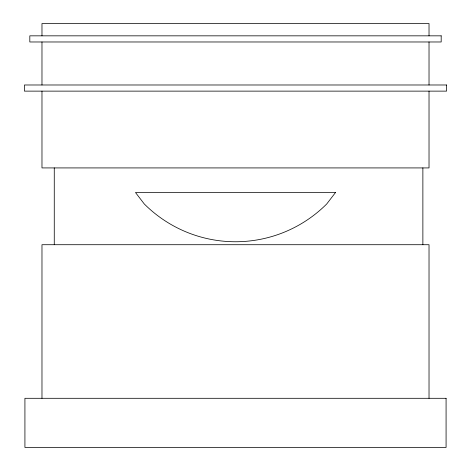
<?xml version="1.0" encoding="UTF-8"?>
<svg xmlns="http://www.w3.org/2000/svg" width="471" height="471" viewBox="0 0 471 471"><rect width="100%" height="100%" fill="white"/><g stroke="black" fill="none" stroke-linecap="round" stroke-linejoin="round"><path stroke-width="0.71" d="M429.022 35.837L429.022 23.55L41.978 23.55L41.978 35.837M429.022 41.978L429.022 84.986M429.022 91.127L429.022 167.923L41.978 167.923L41.978 91.127M429.022 398.301L429.022 244.714L41.978 244.714L41.978 398.301M422.876 167.923L422.876 244.714M54.265 167.923L54.265 244.714M41.978 41.978L41.978 84.986M335.523 192.498L326.727 203.961A129.013 129.013 0 0 1 144.273 203.961L135.477 192.498L335.523 192.498M441.186 35.837L29.814 35.837L29.814 41.978L441.186 41.978L441.186 35.837M446.567 84.986L24.433 84.986L24.433 91.127L446.567 91.127L446.567 84.986M446.078 398.301L24.922 398.301L24.922 447.45L446.078 447.45L446.078 398.301"/></g></svg>
